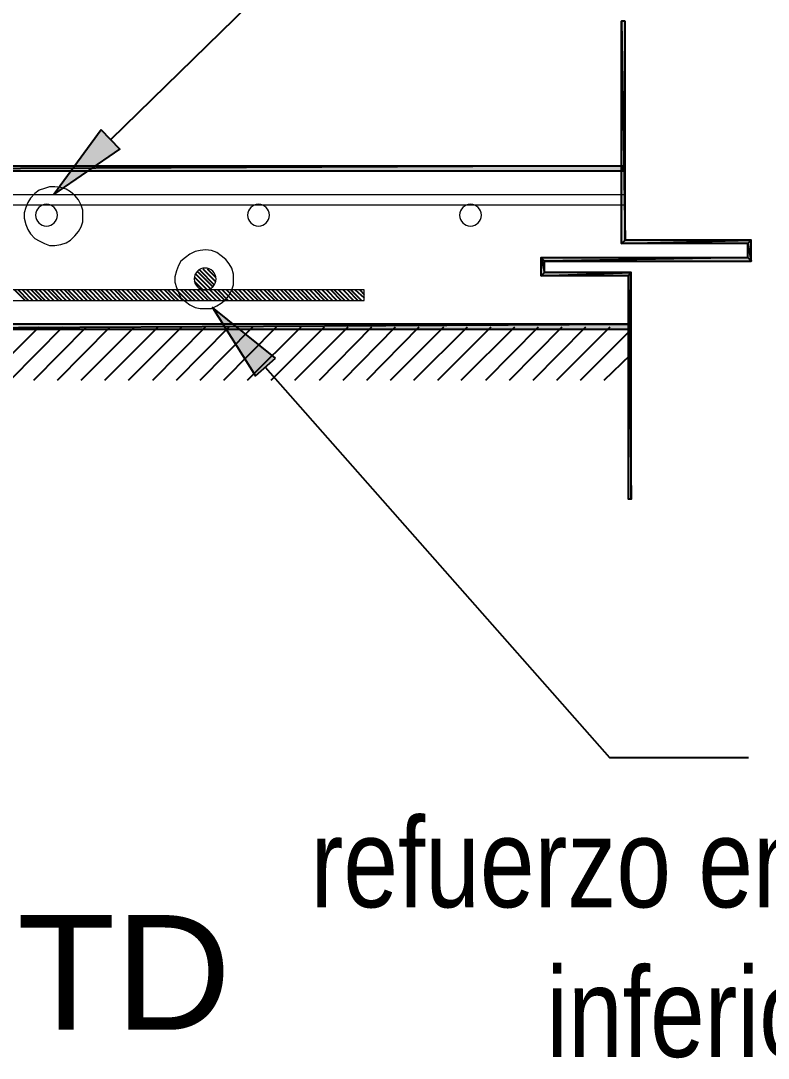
# Model space of a CAD drawing. Header units: metres. Extents: x 2.9 to 42.8, y 1.7 to 28.7.
# Drawn here: x 18.593 to 20.098, y 25.091 to 27.181 of the extents above; entities that cross this region are included whole.
import ezdxf

# ---------------------------------------------------------------- set-up
doc = ezdxf.new("R2010")
doc.units = ezdxf.units.M
for name, color, linetype in [('MAGENTA', 6, 'Continuous'), ('NEGRO', 7, 'Continuous'), ('RELLENO_NEGRO', 7, 'Continuous'), ('ROJO', 1, 'Continuous'), ('TEXTO', 7, 'Continuous')]:
    doc.layers.add(name, color=color, linetype=linetype)
for name, color, linetype, true_color in [('RELLENO_RGB_221_221_110', 7, 'Continuous', 0xdddd6e), ('RGB_221_221_110', 7, 'Continuous', 0xdddd6e), ('RGB_255_223_127', 7, 'Continuous', 0xffdf7f)]:
    doc.layers.add(name, color=color, linetype=linetype, true_color=true_color)
doc.styles.add('ArialMT', font='arial.ttf')

msp = doc.modelspace()

# ---------------------------------------------------------------- hatches: boundary and pattern name
at = {"layer": 'RELLENO_NEGRO'}
h = msp.add_hatch(color=256, dxfattribs=at)
h.dxf.hatch_style = 1
h.paths.add_polyline_path([(19.8102, 27.1798), (19.8032, 27.1798), (19.8102, 26.7388), (19.8102, 27.1798)])
h.paths.add_polyline_path([(19.8032, 27.1798), (19.8102, 26.7388), (19.8032, 26.7317), (19.8032, 27.1798)])
h.paths.add_polyline_path([(19.8102, 26.7388), (19.8032, 26.7317), (20.0642, 26.7388), (19.8102, 26.7388)])
h.paths.add_polyline_path([(19.8032, 26.7317), (20.0642, 26.7388), (20.0572, 26.7317), (19.8032, 26.7317)])
h.paths.add_polyline_path([(20.0642, 26.7388), (20.0572, 26.7317), (20.0642, 26.6965), (20.0642, 26.7388)])
h.paths.add_polyline_path([(20.0572, 26.7317), (20.0642, 26.6965), (20.0572, 26.7035), (20.0572, 26.7317)])
h.paths.add_polyline_path([(20.0642, 26.6965), (20.0572, 26.7035), (19.648, 26.6965), (20.0642, 26.6965)])
h.paths.add_polyline_path([(20.0572, 26.7035), (19.648, 26.6965), (19.6409, 26.7035), (20.0572, 26.7035)])
h.paths.add_polyline_path([(19.648, 26.6965), (19.6409, 26.7035), (19.648, 26.6735), (19.648, 26.6965)])
h.paths.add_polyline_path([(19.6409, 26.7035), (19.648, 26.6735), (19.6409, 26.6665), (19.6409, 26.7035)])
h.paths.add_polyline_path([(19.648, 26.6735), (19.6409, 26.6665), (19.8226, 26.6735), (19.648, 26.6735)])
h.paths.add_polyline_path([(19.6409, 26.6665), (19.8226, 26.6735), (19.8173, 26.6665), (19.6409, 26.6665)])
h.paths.add_polyline_path([(19.8226, 26.6735), (19.8173, 26.6665), (19.8226, 26.2167), (19.8226, 26.6735)])
h.paths.add_polyline_path([(19.8173, 26.6665), (19.8226, 26.2167), (19.8173, 26.2167), (19.8173, 26.6665)])
h = msp.add_hatch(color=256, dxfattribs=at)
h.dxf.hatch_style = 1
h.paths.add_polyline_path([(18.7554, 26.961), (18.6602, 26.8305), (18.7925, 26.9222), (18.7554, 26.961)])
h = msp.add_hatch(color=256, dxfattribs=at)
h.dxf.hatch_style = 1
h.paths.add_polyline_path([(19.1064, 26.5007), (18.9794, 26.603), (19.0659, 26.4654), (19.1064, 26.5007)])
at = {"layer": 'RELLENO_RGB_221_221_110'}
h = msp.add_hatch(color=256, dxfattribs=at)
h.dxf.hatch_style = 1
h.paths.add_polyline_path([(19.8067, 26.8781), (19.8067, 26.8887), (17.5295, 26.8781), (19.8067, 26.8781)])
h.paths.add_polyline_path([(19.8067, 26.8887), (17.5295, 26.8781), (17.5189, 26.8887), (19.8067, 26.8887)])
h.paths.add_polyline_path([(17.5295, 26.8781), (17.5189, 26.8887), (17.5295, 25.9292), (17.5295, 26.8781)])
h.paths.add_polyline_path([(17.5189, 26.8887), (17.5295, 25.9292), (17.5189, 25.9186), (17.5189, 26.8887)])
h.paths.add_polyline_path([(17.5295, 25.9292), (17.5189, 25.9186), (17.8382, 25.9292), (17.5295, 25.9292)])
h.paths.add_polyline_path([(17.5189, 25.9186), (17.8382, 25.9292), (17.8488, 25.9186), (17.5189, 25.9186)])
h.paths.add_polyline_path([(17.8382, 25.9292), (17.8488, 25.9186), (17.8382, 26.5695), (17.8382, 25.9292)])
h.paths.add_polyline_path([(17.8488, 25.9186), (17.8382, 26.5695), (17.8488, 26.5589), (17.8488, 25.9186)])
h.paths.add_polyline_path([(17.8382, 26.5695), (17.8488, 26.5589), (19.8208, 26.5695), (17.8382, 26.5695)])
h.paths.add_polyline_path([(17.8488, 26.5589), (19.8208, 26.5695), (19.8208, 26.5589), (17.8488, 26.5589)])

# ---------------------------------------------------------------- linework, layer by layer
at = {"layer": 'MAGENTA', "lineweight": 15}
msp.add_lwpolyline([(18.9865, 26.6603), (18.9861, 26.6647), (18.9848, 26.6689), (18.9827, 26.6726), (18.98, 26.6759), (18.9768, 26.6786), (18.973, 26.6806), (18.9689, 26.6819), (18.9645, 26.6823), (18.96, 26.6819), (18.9559, 26.6806), (18.9521, 26.6786), (18.9489, 26.6759), (18.9462, 26.6726), (18.9441, 26.6689), (18.9429, 26.6647), (18.9424, 26.6603), (18.9429, 26.6559), (18.9441, 26.6517), (18.9462, 26.648), (18.9489, 26.6447), (18.9521, 26.642), (18.9559, 26.64), (18.96, 26.6387), (18.9645, 26.6383), (18.9689, 26.6387), (18.973, 26.64), (18.9768, 26.642), (18.98, 26.6447), (18.9827, 26.648), (18.9848, 26.6517), (18.9861, 26.6559)], close=True, dxfattribs=at)
at = {"layer": 'MAGENTA', "lineweight": -3}
for points in [[(18.9459, 26.67), (18.9742, 26.6418)], [(18.9495, 26.6753), (18.9794, 26.6453)], [(18.953, 26.6788), (18.983, 26.6488)], [(18.96, 26.6806), (18.9847, 26.6559)], [(18.9689, 26.6806), (18.9847, 26.6647)], [(18.9424, 26.6647), (18.9689, 26.6383)], [(18.9424, 26.6559), (18.96, 26.6383)], [(18.5808, 26.6383), (18.602, 26.6171)], [(18.5879, 26.6383), (18.609, 26.6171)], [(18.5967, 26.6383), (18.6178, 26.6171)], [(18.6055, 26.6383), (18.6267, 26.6171)], [(18.6143, 26.6383), (18.6355, 26.6171)], [(18.6214, 26.6383), (18.6425, 26.6171)], [(18.6302, 26.6383), (18.6514, 26.6171)], [(18.639, 26.6383), (18.6602, 26.6171)], [(18.6478, 26.6383), (18.669, 26.6171)], [(18.6549, 26.6383), (18.6761, 26.6171)], [(18.6637, 26.6383), (18.6849, 26.6171)], [(18.6725, 26.6383), (18.6937, 26.6171)], [(18.6813, 26.6383), (18.7025, 26.6171)], [(18.6884, 26.6383), (18.7096, 26.6171)], [(18.6972, 26.6383), (18.7184, 26.6171)], [(18.706, 26.6383), (18.7272, 26.6171)], [(18.7149, 26.6383), (18.736, 26.6171)], [(18.7219, 26.6383), (18.7431, 26.6171)], [(18.7307, 26.6383), (18.7519, 26.6171)], [(18.7396, 26.6383), (18.7607, 26.6171)], [(18.7484, 26.6383), (18.7695, 26.6171)], [(18.7554, 26.6383), (18.7766, 26.6171)], [(18.7643, 26.6383), (18.7854, 26.6171)], [(18.7731, 26.6383), (18.7942, 26.6171)], [(18.7819, 26.6383), (18.8031, 26.6171)], [(18.7889, 26.6383), (18.8101, 26.6171)], [(18.7978, 26.6383), (18.8189, 26.6171)], [(18.8066, 26.6383), (18.8278, 26.6171)], [(18.8154, 26.6383), (18.8366, 26.6171)], [(18.8225, 26.6383), (18.8436, 26.6171)], [(18.8313, 26.6383), (18.8524, 26.6171)], [(18.8401, 26.6383), (18.8613, 26.6171)], [(18.8489, 26.6383), (18.8701, 26.6171)], [(18.856, 26.6383), (18.8771, 26.6171)], [(18.8648, 26.6383), (18.886, 26.6171)], [(18.8736, 26.6383), (18.8948, 26.6171)], [(18.8824, 26.6383), (18.9036, 26.6171)], [(18.8895, 26.6383), (18.9107, 26.6171)], [(18.8983, 26.6383), (18.9195, 26.6171)], [(18.9071, 26.6383), (18.9283, 26.6171)], [(18.9159, 26.6383), (18.9371, 26.6171)], [(18.923, 26.6383), (18.9442, 26.6171)], [(18.9318, 26.6383), (18.953, 26.6171)], [(18.9406, 26.6383), (18.9618, 26.6171)], [(18.9495, 26.6383), (18.9706, 26.6171)], [(18.9565, 26.6383), (18.9777, 26.6171)], [(18.9653, 26.6383), (18.9865, 26.6171)], [(18.9742, 26.6383), (18.9953, 26.6171)], [(18.983, 26.6383), (19.0041, 26.6171)], [(18.99, 26.6383), (19.0112, 26.6171)], [(18.9988, 26.6383), (19.02, 26.6171)], [(19.0077, 26.6383), (19.0288, 26.6171)], [(19.0165, 26.6383), (19.0377, 26.6171)], [(19.0235, 26.6383), (19.0447, 26.6171)], [(19.0324, 26.6383), (19.0535, 26.6171)], [(19.0412, 26.6383), (19.0623, 26.6171)], [(19.05, 26.6383), (19.0712, 26.6171)], [(19.0571, 26.6383), (19.0782, 26.6171)], [(19.0659, 26.6383), (19.087, 26.6171)], [(19.0747, 26.6383), (19.0959, 26.6171)], [(19.0835, 26.6383), (19.1047, 26.6171)], [(19.0906, 26.6383), (19.1117, 26.6171)], [(19.0994, 26.6383), (19.1206, 26.6171)], [(19.1082, 26.6383), (19.1294, 26.6171)], [(19.117, 26.6383), (19.1382, 26.6171)], [(19.1241, 26.6383), (19.1453, 26.6171)], [(19.1329, 26.6383), (19.1541, 26.6171)], [(19.1417, 26.6383), (19.1629, 26.6171)], [(19.1505, 26.6383), (19.1717, 26.6171)], [(19.1576, 26.6383), (19.1788, 26.6171)], [(19.1664, 26.6383), (19.1876, 26.6171)], [(19.1752, 26.6383), (19.1964, 26.6171)], [(19.1841, 26.6383), (19.2052, 26.6171)], [(19.1911, 26.6383), (19.2123, 26.6171)], [(19.1999, 26.6383), (19.2211, 26.6171)], [(19.2087, 26.6383), (19.2299, 26.6171)], [(19.2176, 26.6383), (19.2387, 26.6171)], [(19.2246, 26.6383), (19.2458, 26.6171)], [(19.2334, 26.6383), (19.2546, 26.6171)], [(19.2423, 26.6383), (19.2634, 26.6171)], [(19.2511, 26.6383), (19.2722, 26.6171)], [(19.2581, 26.6383), (19.2793, 26.6171)], [(19.267, 26.6383), (19.2846, 26.6224)], [(19.2758, 26.6383), (19.2846, 26.6294)]]:
    msp.add_lwpolyline(points, dxfattribs=at)
at = {"layer": 'MAGENTA', "lineweight": 15}
msp.add_lwpolyline([(17.5719, 26.6171), (19.2846, 26.6171), (19.2846, 26.6383), (17.5719, 26.6383)], dxfattribs=at)
at = {"layer": 'NEGRO', "lineweight": -3}
for points in [[(18.7748, 26.9416), (19.3851, 27.5378), (19.6656, 27.5378)], [(19.0853, 26.483), (19.7785, 25.6963), (20.0589, 25.6963)]]:
    msp.add_lwpolyline(points, dxfattribs=at)
for points in [[(19.8102, 27.1798), (19.8032, 27.1798), (19.8102, 26.7388)], [(19.8032, 27.1798), (19.8102, 26.7388), (19.8032, 26.7317)], [(18.7554, 26.961), (18.6602, 26.8305), (18.7925, 26.9222)], [(19.8102, 26.7388), (19.8032, 26.7317), (20.0642, 26.7388)], [(19.8032, 26.7317), (20.0642, 26.7388), (20.0572, 26.7317)], [(20.0642, 26.7388), (20.0572, 26.7317), (20.0642, 26.6965)], [(20.0572, 26.7317), (20.0642, 26.6965), (20.0572, 26.7035)], [(20.0572, 26.7035), (19.648, 26.6965), (19.6409, 26.7035)], [(19.648, 26.6965), (19.6409, 26.7035), (19.648, 26.6735)], [(19.6409, 26.7035), (19.648, 26.6735), (19.6409, 26.6665)], [(20.0642, 26.6965), (20.0572, 26.7035), (19.648, 26.6965)], [(19.648, 26.6735), (19.6409, 26.6665), (19.8226, 26.6735)], [(19.6409, 26.6665), (19.8226, 26.6735), (19.8173, 26.6665)], [(19.8226, 26.6735), (19.8173, 26.6665), (19.8226, 26.2167)], [(19.8173, 26.6665), (19.8226, 26.2167), (19.8173, 26.2167)], [(19.1064, 26.5007), (18.9794, 26.603), (19.0659, 26.4654)]]:
    msp.add_lwpolyline(points, close=True, dxfattribs=at)
at = {"layer": 'RGB_221_221_110', "lineweight": -3}
for points in [[(19.8067, 26.8887), (17.5295, 26.8781), (17.5189, 26.8887)], [(19.8067, 26.8781), (19.8067, 26.8887), (17.5295, 26.8781)], [(17.8382, 26.5695), (17.8488, 26.5589), (19.8208, 26.5695)], [(17.8488, 26.5589), (19.8208, 26.5695), (19.8208, 26.5589)]]:
    msp.add_lwpolyline(points, close=True, dxfattribs=at)
for points in [[(18.5226, 26.4566), (18.6302, 26.5642)], [(18.572, 26.4566), (18.6778, 26.5642)], [(18.6196, 26.4566), (18.7254, 26.5642)], [(18.6672, 26.4566), (18.7731, 26.5642)], [(18.7149, 26.4566), (18.8225, 26.5642)], [(18.7625, 26.4566), (18.8701, 26.5642)], [(18.8101, 26.4566), (18.9177, 26.5642)], [(18.8595, 26.4566), (18.9653, 26.5642)], [(18.9071, 26.4566), (19.013, 26.5642)], [(18.9547, 26.4566), (19.0606, 26.5642)], [(19.0024, 26.4566), (19.1082, 26.5642)], [(19.05, 26.4566), (19.1576, 26.5642)], [(19.0976, 26.4566), (19.2052, 26.5642)], [(19.1453, 26.4566), (19.2528, 26.5642)], [(19.1946, 26.4566), (19.3005, 26.5642)], [(19.2423, 26.4566), (19.3481, 26.5642)], [(19.2899, 26.4566), (19.3957, 26.5642)], [(19.3375, 26.4566), (19.4451, 26.5642)], [(19.3851, 26.4566), (19.4927, 26.5642)], [(19.4328, 26.4566), (19.5404, 26.5642)], [(19.4804, 26.4566), (19.588, 26.5642)], [(19.5298, 26.4566), (19.6356, 26.5642)], [(19.5774, 26.4566), (19.6832, 26.5642)], [(19.625, 26.4566), (19.7309, 26.5642)], [(19.6727, 26.4566), (19.7803, 26.5642)], [(19.7203, 26.4566), (19.8208, 26.5571)], [(19.7679, 26.4566), (19.8208, 26.5077)], [(19.8173, 26.4566), (19.8208, 26.4601)]]:
    msp.add_lwpolyline(points, dxfattribs=at)
at = {"layer": 'RGB_255_223_127', "lineweight": 15}
for points in [[(18.7184, 26.7882), (18.7184, 26.7988), (18.7149, 26.8093), (18.7096, 26.8199), (18.7025, 26.8287), (18.6937, 26.8358), (18.6849, 26.8411), (18.6743, 26.8446), (18.6619, 26.8464), (18.6514, 26.8464), (18.6408, 26.8429), (18.6302, 26.8393), (18.6214, 26.8323), (18.6126, 26.8235), (18.6073, 26.8146), (18.6037, 26.8041), (18.6002, 26.7935), (18.6002, 26.7829), (18.6037, 26.7705), (18.6073, 26.76), (18.6126, 26.7511), (18.6214, 26.7423), (18.6302, 26.737), (18.6408, 26.7317), (18.6514, 26.7282), (18.6619, 26.7282), (18.6743, 26.73), (18.6849, 26.7335), (18.6937, 26.7388), (18.7025, 26.7476), (18.7096, 26.7564), (18.7149, 26.7653), (18.7184, 26.7758)], [(19.0218, 26.6594), (19.0218, 26.67), (19.0183, 26.6823), (19.013, 26.6912), (19.0059, 26.7), (18.9971, 26.707), (18.9883, 26.7141), (18.9777, 26.7176), (18.9653, 26.7194), (18.9547, 26.7176), (18.9442, 26.7159), (18.9336, 26.7106), (18.9248, 26.7035), (18.9159, 26.6965), (18.9107, 26.6876), (18.9071, 26.6771), (18.9036, 26.6647), (18.9036, 26.6541), (18.9071, 26.6435), (18.9107, 26.633), (18.9159, 26.6224), (18.9248, 26.6153), (18.9336, 26.6083), (18.9442, 26.603), (18.9547, 26.6012), (18.9653, 26.6012), (18.9777, 26.6012), (18.9883, 26.6065), (18.9971, 26.6118), (19.0059, 26.6188), (19.013, 26.6277), (19.0183, 26.6383), (19.0218, 26.6488)]]:
    msp.add_lwpolyline(points, close=True, dxfattribs=at)
at = {"layer": 'ROJO', "lineweight": 15}
for points in [[(17.6195, 26.8305), (19.8067, 26.8305)], [(19.8067, 26.8093), (17.6195, 26.8093)]]:
    msp.add_lwpolyline(points, dxfattribs=at)
for points in [[(18.6672, 26.7891), (18.6668, 26.7935), (18.6655, 26.7976), (18.6635, 26.8014), (18.6608, 26.8047), (18.6575, 26.8073), (18.6538, 26.8094), (18.6496, 26.8107), (18.6452, 26.8111), (18.6407, 26.8107), (18.6366, 26.8094), (18.6329, 26.8073), (18.6296, 26.8047), (18.6269, 26.8014), (18.6249, 26.7976), (18.6236, 26.7935), (18.6231, 26.7891), (18.6236, 26.7846), (18.6249, 26.7805), (18.6269, 26.7767), (18.6296, 26.7735), (18.6329, 26.7708), (18.6366, 26.7687), (18.6407, 26.7675), (18.6452, 26.767), (18.6496, 26.7675), (18.6538, 26.7687), (18.6575, 26.7708), (18.6608, 26.7735), (18.6635, 26.7767), (18.6655, 26.7805), (18.6668, 26.7846)], [(19.0941, 26.7891), (19.0936, 26.7935), (19.0924, 26.7976), (19.0903, 26.8014), (19.0876, 26.8047), (19.0844, 26.8073), (19.0806, 26.8094), (19.0765, 26.8107), (19.072, 26.8111), (19.0676, 26.8107), (19.0635, 26.8094), (19.0597, 26.8073), (19.0565, 26.8047), (19.0538, 26.8014), (19.0517, 26.7976), (19.0504, 26.7935), (19.05, 26.7891), (19.0504, 26.7846), (19.0517, 26.7805), (19.0538, 26.7767), (19.0565, 26.7735), (19.0597, 26.7708), (19.0635, 26.7687), (19.0676, 26.7675), (19.072, 26.767), (19.0765, 26.7675), (19.0806, 26.7687), (19.0844, 26.7708), (19.0876, 26.7735), (19.0903, 26.7767), (19.0924, 26.7805), (19.0936, 26.7846)], [(19.521, 26.7891), (19.5205, 26.7935), (19.5192, 26.7976), (19.5172, 26.8014), (19.5145, 26.8047), (19.5112, 26.8073), (19.5075, 26.8094), (19.5034, 26.8107), (19.4989, 26.8111), (19.4945, 26.8107), (19.4903, 26.8094), (19.4866, 26.8073), (19.4833, 26.8047), (19.4806, 26.8014), (19.4786, 26.7976), (19.4773, 26.7935), (19.4769, 26.7891), (19.4773, 26.7846), (19.4786, 26.7805), (19.4806, 26.7767), (19.4833, 26.7735), (19.4866, 26.7708), (19.4903, 26.7687), (19.4945, 26.7675), (19.4989, 26.767), (19.5034, 26.7675), (19.5075, 26.7687), (19.5112, 26.7708), (19.5145, 26.7735), (19.5172, 26.7767), (19.5192, 26.7805), (19.5205, 26.7846)]]:
    msp.add_lwpolyline(points, close=True, dxfattribs=at)

# ---------------------------------------------------------------- texts
at = {"layer": 'TEXTO', "color": 18, "true_color": 0x000000, "width": 0.82}
for s, p in [('refuerzo en lecho', (19.177, 25.3947)), ('inferior', (19.6515, 25.0931))]:
    msp.add_text(s, height=0.1804, dxfattribs=at).set_placement(p)
at = {"layer": 'TEXTO', "color": 18, "true_color": 0x000000, "style": 'ArialMT'}
msp.add_text('TD', height=0.2313, dxfattribs=at).set_placement((18.5861, 25.1478))

doc.saveas('drawing.dxf')
